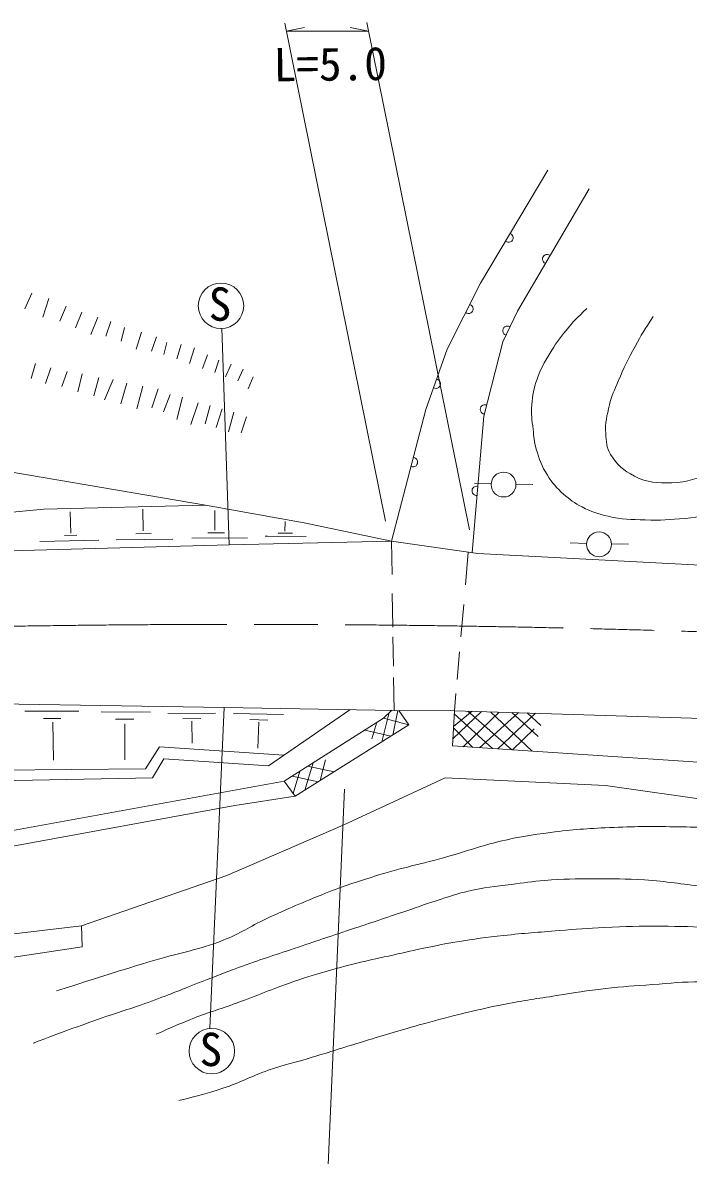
# Model space of a CAD drawing. Units: millimetres, scale not verified. Extents: x 40000 to 680000, y 20000 to 380000.
# Drawn here: x 401080 to 437691, y 270151 to 332403 of the extents above; entities that cross this region are included whole.
import ezdxf
from ezdxf.enums import TextEntityAlignment as Align

# ---------------------------------------------------------------- set-up
doc = ezdxf.new("R2010")
doc.units = ezdxf.units.MM
doc.header["$LTSCALE"] = 1000
doc.linetypes.add('CHAIN', pattern=[18.5, 12, -1.5, 3.5, -1.5])
for name, color, linetype, lineweight in [('M-BGD', 7, 'Continuous', 13), ('M-BGD-EXST', 7, 'Continuous', 13), ('M-BMK', 2, 'CHAIN', 13), ('M-STR-HTXT', 7, 'Continuous', 13), ('M-STR-STR1', 1, 'Continuous', 13)]:
    doc.layers.add(name, color=color, linetype=linetype, lineweight=lineweight)
doc.styles.add('ＭＳ ゴシック', font='')
doc.styles.get('ＭＳ ゴシック').set_extended_font_data('MS Gothic')

msp = doc.modelspace()

# ---------------------------------------------------------------- linework, layer by layer
at = {"layer": 'M-BGD'}
for p, q in [((401584, 317538), (401209, 316678)), ((402522, 317240), (402194, 316208)), ((403476, 316818), (403132, 315990)), ((404334, 316499), (403994, 315623)), ((405210, 316221), (404828, 315269)), ((405926, 315970), (405655, 315178)), ((406676, 315658), (406496, 314900)), ((407615, 315394), (407330, 314462)), ((408435, 315130), (408164, 314344)), ((409011, 314824), (408838, 314157)), ((409790, 314713), (409553, 313934)), ((410533, 314525), (410262, 313677)), ((362036, 314286), (411134, 305880)), ((411249, 314150), (410964, 313399)), ((411875, 313858), (411652, 313177)), ((401783, 313667), (401554, 312847)), ((402638, 313424), (402346, 312576)), ((403535, 313236), (403236, 312409)), ((412542, 313635), (412229, 312934)), ((413209, 313350), (412910, 312711)), ((404362, 313111), (404112, 312110)), ((405265, 312903), (404987, 311895)), ((406057, 312791), (405578, 311680)), ((406815, 312590), (406474, 311457)), ((413753, 312931), (413482, 312285)), ((407697, 312421), (407353, 311170)), ((408531, 312275), (408187, 311243)), ((409198, 311962), (408822, 311013)), ((409875, 311816), (409563, 310596)), ((410730, 311514), (410334, 310325)), ((411397, 311357), (411126, 310357)), ((412054, 311180), (411731, 310148)), ((412700, 311003), (412398, 309908)), ((413399, 310732), (413096, 309867)), ((402245, 305669), (395067, 304965)), ((411134, 305880), (402245, 305669)), ((407714, 304473), (407693, 305662)), ((416565, 304911), (411134, 305880)), ((403724, 304337), (403696, 305523)), ((411654, 304515), (411654, 305585)), ((415497, 304459), (415511, 304987)), ((421368, 303900), (416565, 304911)), ((402023, 303896), (405262, 303957)), ((403385, 304225), (404057, 304230)), ((406220, 303987), (409333, 304022)), ((407304, 304313), (408152, 304320)), ((410389, 304070), (413440, 304084)), ((411272, 304362), (412189, 304362)), ((412446, 303702), (421368, 303900)), ((414413, 304174), (414552, 304174)), ((414552, 304174), (416672, 304167)), ((415129, 304348), (415928, 304348)), ((421368, 303900), (426104, 303237)), ((399408, 303352), (412446, 303702)), ((426104, 303237), (464571, 301193)), ((412165, 294769), (398756, 294991)), ((401207, 294556), (404168, 294563)), ((405405, 294521), (408115, 294514)), ((409063, 294442), (411694, 294456)), ((421504, 294601), (412165, 294769)), ((414603, 291562), (419074, 294645)), ((421244, 294490), (420834, 292876)), ((420931, 294182), (421359, 294603)), ((421722, 294600), (421430, 293250)), ((424826, 294589), (421504, 294601)), ((422318, 293807), (421776, 294600)), ((424826, 294589), (424717, 292650)), ((426316, 294542), (424739, 293041)), ((425794, 294558), (424777, 293720)), ((446608, 293901), (424826, 294589)), ((425304, 292611), (427288, 294511)), ((425563, 294566), (427977, 292433)), ((426210, 292551), (428338, 294478)), ((426805, 294526), (429102, 292358)), ((427986, 294489), (429427, 293175)), ((428820, 294463), (429571, 293768)), ((402222, 294166), (402299, 294166)), ((402299, 294166), (403188, 294166)), ((402736, 293951), (402778, 291873)), ((406190, 294125), (407198, 294132)), ((406691, 293868), (406704, 291880)), ((409883, 294141), (410874, 294164)), ((410383, 294021), (410397, 292802)), ((412685, 294437), (415430, 294375)), ((413567, 294104), (414568, 294076)), ((414068, 293951), (414019, 292533)), ((415469, 290722), (420931, 294182)), ((420565, 293951), (420292, 293046)), ((420931, 294182), (422318, 293807)), ((424816, 294409), (426914, 292504)), ((427211, 292484), (429291, 294448)), ((422318, 293807), (416073, 289888)), ((421328, 293186), (419894, 293525)), ((424773, 293647), (425845, 292575)), ((428024, 292430), (429206, 293596)), ((408609, 292594), (407837, 291395)), ((415450, 292146), (408609, 292594)), ((424717, 292650), (439290, 291681)), ((407837, 291395), (392842, 291259)), ((408223, 290905), (408838, 291937)), ((408838, 291937), (414603, 291562)), ((417057, 291728), (416598, 290217)), ((418221, 291235), (416748, 291532)), ((417734, 291886), (417438, 290744)), ((393095, 290595), (408223, 290905)), ((415469, 290722), (399347, 287788)), ((416073, 289888), (415469, 290722)), ((417340, 290683), (415895, 290991)), ((416321, 291261), (415965, 290037)), ((418711, 288296), (424317, 290899)), ((424317, 290899), (433135, 290477)), ((433135, 290477), (439867, 289516)), ((412755, 289376), (416073, 289888)), ((400348, 287101), (412755, 289376)), ((412308, 285528), (418711, 288296)), ((404310, 282769), (412308, 285528)), ((404357, 281611), (404310, 282769)), ((394788, 280181), (404357, 281611))]:
    msp.add_line(p, q, dxfattribs=at)
for points in [[(421368, 303900), (423259, 311135), (424431, 314465), (426261, 318077), (429967, 324301)], [(432234, 323269), (428294, 316545), (427496, 314856), (426448, 310775), (425798, 303280)], [(386469, 279282), (394537, 281611), (404310, 282769)]]:
    msp.add_lwpolyline(points, dxfattribs=at)
for centre, start, end in [((427805, 320582), 228.8383, 69.61602), ((429919, 319409), 49.23886, 250.01657), ((425598, 316667), 232.74922, 73.52694), ((427737, 315473), 54.33342, 255.11114), ((423807, 312555), 240.21333, 80.99105), ((426497, 311149), 65.2139, 265.99162), ((422550, 308242), 244.96376, 85.74147), ((426046, 306669), 74.64772, 275.42544)]:
    msp.add_arc(centre, 254, start, end, dxfattribs=at)
for points, knots in [([(432107, 316695), (431549, 316159), (431374, 315994), (430966, 315491), (430584, 315021), (430383, 314745), (430074, 314224), (429761, 313695), (429574, 313397), (429371, 312817), (429182, 312281), (429122, 311960), (429074, 311394), (429030, 310876), (429094, 310582), (429152, 310065), (429200, 309635), (429199, 309385), (429324, 308970), (429500, 308383), (429609, 308044), (429939, 307527), (430224, 307079), (430430, 306850), (430825, 306495), (431186, 306170), (431416, 306011), (431846, 305786), (432375, 305510), (432704, 305411), (433285, 305275), (434062, 305093), (434520, 305105), (435318, 305077), (436177, 305046), (436661, 305078), (437517, 305160), (438368, 305242), (438834, 305378), (439685, 305463), (441008, 305594), (441754, 305657), (443084, 305650), (444243, 305644), (444903, 305637), (446044, 305431), (446974, 305264), (447490, 305110), (448369, 304764), (449337, 304384), (449811, 304018), (450714, 303503), (451496, 303057), (451918, 302779), (452695, 302325), (453065, 302109), (453182, 302040), (453644, 301774)], [0, 0, 0, 0, 1, 1, 1, 2, 2, 2, 3, 3, 3, 4, 4, 4, 5, 5, 5, 6, 6, 6, 7, 7, 7, 8, 8, 8, 9, 9, 9, 10, 10, 10, 11, 11, 11, 12, 12, 12, 13, 13, 13, 14, 14, 14, 15, 15, 15, 16, 16, 16, 17, 17, 17, 18, 18, 18, 19, 19, 19, 19]), ([(435758, 316253), (435261, 315491), (435120, 315269), (434758, 314611), (434359, 313886), (434156, 313466), (433835, 312703), (433623, 312199), (433469, 311924), (433350, 311390), (433217, 310789), (433101, 310440), (433147, 309826), (433182, 309364), (433174, 309067), (433413, 308669), (433769, 308076), (434118, 307811), (434726, 307481), (435440, 307093), (435962, 307116), (436775, 307121), (437682, 307127), (438163, 307398), (439042, 307622), (439990, 307863), (440498, 308084), (441450, 308310), (442188, 308484), (442607, 308563), (443358, 308669), (444050, 308767), (444441, 308862), (445140, 308841), (446018, 308815), (446526, 308756), (447360, 308482), (448206, 308204), (448640, 307924), (449393, 307450), (450023, 307053), (450287, 306707), (450894, 306277), (451576, 305794), (451989, 305569), (452692, 305120), (453442, 304641), (453843, 304341), (454616, 303900), (455339, 303488), (455829, 303407), (456523, 302946), (457027, 302612), (457301, 302406), (457743, 301993), (457930, 301817), (457998, 301756), (458209, 301531)], [0, 0, 0, 0, 1, 1, 1, 2, 2, 2, 3, 3, 3, 4, 4, 4, 5, 5, 5, 6, 6, 6, 7, 7, 7, 8, 8, 8, 9, 9, 9, 10, 10, 10, 11, 11, 11, 12, 12, 12, 13, 13, 13, 14, 14, 14, 15, 15, 15, 16, 16, 16, 17, 17, 17, 18, 18, 18, 19, 19, 19, 19]), ([(402941, 279189), (405558, 280023), (406230, 280244), (408351, 280878), (409814, 281315), (410681, 281419), (412104, 281973), (413064, 282346), (413533, 282708), (414465, 283145), (415723, 283736), (416441, 284040), (417733, 284553), (418773, 284965), (419371, 285156), (420438, 285491), (422013, 285985), (422931, 286138), (424519, 286585), (425628, 286898), (426227, 287156), (427349, 287414), (428419, 287660), (429028, 287760), (430117, 287899), (431375, 288059), (432087, 288105), (433354, 288165), (434751, 288231), (435536, 288231), (436934, 288211), (438181, 288194), (438879, 288169), (440124, 288102), (440797, 288066), (441175, 288050), (441844, 287977), (442523, 287902), (442752, 287863), (443573, 287721)], [0, 0, 0, 0, 1, 1, 1, 2, 2, 2, 3, 3, 3, 4, 4, 4, 5, 5, 5, 6, 6, 6, 7, 7, 7, 8, 8, 8, 9, 9, 9, 10, 10, 10, 11, 11, 11, 12, 12, 12, 13, 13, 13, 13]), ([(401667, 276323), (403498, 277008), (403971, 277190), (405461, 277709), (406517, 278077), (407122, 278241), (408172, 278626), (409262, 279027), (409861, 279282), (410944, 279700), (411730, 280003), (412166, 280183), (412956, 280471), (414145, 280906), (414822, 281119), (416021, 281524), (417229, 281932), (417908, 282152), (419117, 282556), (420302, 282953), (420965, 283179), (422150, 283578), (422912, 283834), (423334, 283992), (424100, 284235), (424675, 284416), (424993, 284534), (425580, 284672), (426490, 284887), (427020, 284907), (427946, 285037), (428665, 285138), (429068, 285199), (429791, 285256), (430855, 285341), (431455, 285349), (432522, 285350), (433598, 285351), (434201, 285353), (435274, 285287), (436554, 285210), (437261, 285052), (438537, 284933), (439399, 284853), (439882, 284802), (440747, 284756), (441695, 284705), (442227, 284703), (443176, 284683), (444336, 284658), (444986, 284630), (446147, 284641), (446845, 284648), (447073, 284651), (447935, 284678)], [0, 0, 0, 0, 1, 1, 1, 2, 2, 2, 3, 3, 3, 4, 4, 4, 5, 5, 5, 6, 6, 6, 7, 7, 7, 8, 8, 8, 9, 9, 9, 10, 10, 10, 11, 11, 11, 12, 12, 12, 13, 13, 13, 14, 14, 14, 15, 15, 15, 16, 16, 16, 17, 17, 17, 18, 18, 18, 18]), ([(408426, 276807), (409317, 277215), (409566, 277322), (410310, 277620), (411283, 278010), (411855, 278157), (412839, 278517), (414068, 278967), (414739, 279266), (415974, 279698), (416778, 279980), (417237, 280115), (418058, 280345), (419470, 280740), (420277, 280901), (421707, 281220), (422976, 281504), (423687, 281669), (424970, 281887), (425962, 282056), (426524, 282117), (427524, 282231), (428717, 282369), (429390, 282406), (430588, 282502), (431561, 282581), (432105, 282633), (433080, 282680), (434284, 282737), (434960, 282748), (436165, 282742), (437314, 282736), (437959, 282729), (439105, 282648), (440135, 282576), (440709, 282496), (441732, 282357), (442894, 282198), (443547, 282110), (444692, 281856), (445574, 281661), (446044, 281458), (446912, 281210), (448043, 280887), (448679, 280718), (449810, 280397), (450960, 280071), (451602, 279884), (452750, 279552), (453491, 279338), (453900, 279193), (454647, 279000), (455583, 278758), (456103, 278595), (457055, 278427), (457752, 278304), (457996, 278269), (458848, 278176)], [0, 0, 0, 0, 1, 1, 1, 2, 2, 2, 3, 3, 3, 4, 4, 4, 5, 5, 5, 6, 6, 6, 7, 7, 7, 8, 8, 8, 9, 9, 9, 10, 10, 10, 11, 11, 11, 12, 12, 12, 13, 13, 13, 14, 14, 14, 15, 15, 15, 16, 16, 16, 17, 17, 17, 18, 18, 18, 19, 19, 19, 19]), ([(409677, 273170), (410828, 273445), (411165, 273529), (412096, 273837), (413090, 274167), (413601, 274480), (414590, 274824), (415521, 275148), (416066, 275255), (417009, 275540), (418045, 275853), (418620, 276046), (419657, 276360), (420919, 276742), (421625, 276958), (422895, 277315), (423738, 277553), (424213, 277679), (425063, 277889), (426052, 278132), (426607, 278268), (427607, 278462), (428709, 278676), (429333, 278760), (430442, 278931), (431491, 279093), (432077, 279197), (433132, 279317), (434134, 279431), (434699, 279465), (435706, 279536), (436756, 279609), (437344, 279699), (438396, 279682), (439453, 279665), (440046, 279611), (441096, 279484), (442501, 279313), (443277, 279137), (444671, 278889), (446213, 278616), (447081, 278482), (448611, 278149), (449862, 277877), (450556, 277694), (451791, 277357), (453018, 277022), (453712, 276853), (454918, 276450), (455736, 276177), (456165, 275944), (456982, 275668), (457815, 275387), (458271, 275183), (459129, 274991), (459578, 274890), (459739, 274854), (460286, 274772)], [0, 0, 0, 0, 1, 1, 1, 2, 2, 2, 3, 3, 3, 4, 4, 4, 5, 5, 5, 6, 6, 6, 7, 7, 7, 8, 8, 8, 9, 9, 9, 10, 10, 10, 11, 11, 11, 12, 12, 12, 13, 13, 13, 14, 14, 14, 15, 15, 15, 16, 16, 16, 17, 17, 17, 18, 18, 18, 19, 19, 19, 19])]:
    msp.add_open_spline(points, degree=3, knots=knots, dxfattribs=at)
at = {"layer": 'M-BGD-EXST'}
for p, q in [((412446, 303702), (412032, 315604)), ((425931, 307089), (426845, 307069)), ((428224, 307037), (429137, 307016)), ((431185, 303806), (432098, 303785)), ((433478, 303753), (434391, 303733)), ((412165, 294769), (411373, 277147))]:
    msp.add_line(p, q, dxfattribs=at)
for centre, radius in [((411987, 316843), 1250), ((427526, 307017), 683), ((432779, 303733), 683), ((411483, 275880), 1250)]:
    msp.add_circle(centre, radius, dxfattribs=at)
at = {"layer": 'M-BMK'}
msp.add_arc((413184, -475578), 774912, 87.32844, 93.12697, dxfattribs=at)
at = {"layer": 'M-STR-HTXT'}
for p, q in [((415494, 332369), (421042, 305010)), ((415581, 331936), (416581, 332136)), ((415581, 331936), (420100, 331936)), ((420100, 331936), (419100, 332136)), ((420006, 332403), (425646, 304521)), ((417074, 251373), (418781, 290268))]:
    msp.add_line(p, q, dxfattribs=at)
at = {"layer": 'M-STR-STR1'}
for p, q in [((421368, 303900), (421394, 302076)), ((425590, 303309), (425433, 301513)), ((421409, 301038), (421437, 299176)), ((425338, 300433), (425182, 298655)), ((421468, 297035), (421444, 298654)), ((425109, 297821), (424977, 296307)), ((421504, 294601), (421477, 296421)), ((424909, 295535), (424826, 294589))]:
    msp.add_line(p, q, dxfattribs=at)

# ---------------------------------------------------------------- texts
at = {"layer": 'M-BGD-EXST', "style": 'ＭＳ ゴシック'}
for p in [(411308, 315469), (410804, 274507)]:
    msp.add_text('S', height=1833, dxfattribs=at).set_placement(p, align=Align.BOTTOM_LEFT)
at = {"layer": 'M-STR-HTXT', "style": 'ＭＳ ゴシック'}
msp.add_text('L=5.0', height=1833, rotation=0.727, dxfattribs=at).set_placement((414896, 328626), align=Align.BOTTOM_LEFT)

doc.saveas('drawing.dxf')
